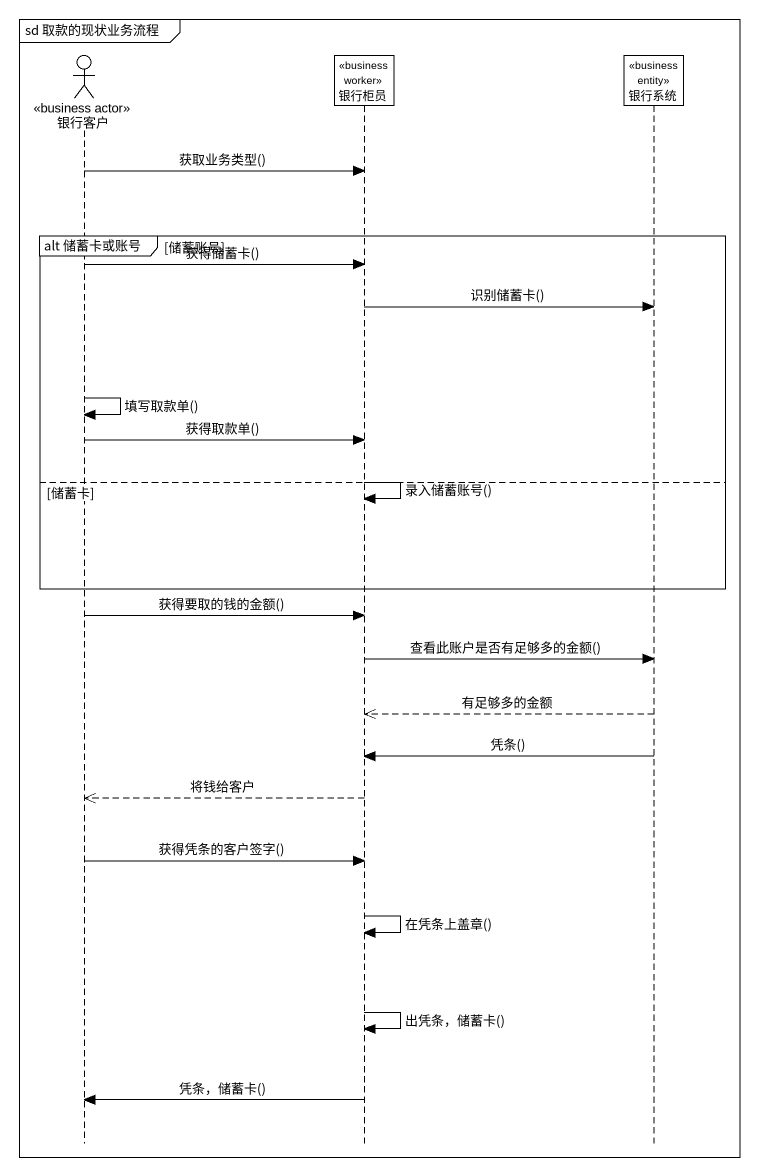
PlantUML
@startuml
mainframe sd 取款的现状业务流程
hide footbox
actor 银行客户 <<business actor>>
participant 银行柜员 <<business worker>>
participant 银行系统 <<business entity>>

银行客户 -> 银行柜员 : 获取业务类型()
group alt 储蓄卡或账号 [储蓄账号]
  银行客户 -> 银行柜员 : 获得储蓄卡()
  银行柜员 -> 银行系统 : 识别储蓄卡()
  银行客户 -> 银行客户 : 填写取款单()
  银行客户 -> 银行柜员 : 获得取款单()
else 储蓄卡
  银行柜员 -> 银行柜员 : 录入储蓄账号()
end
银行客户 -> 银行柜员 : 获得要取的钱的金额()
银行柜员 -> 银行系统 : 查看此账户是否有足够多的金额()
银行系统 -->> 银行柜员 : 有足够多的金额
银行系统 -> 银行柜员 : 凭条()
银行柜员 -->> 银行客户 : 将钱给客户
银行客户 -> 银行柜员 : 获得凭条的客户签字()
银行柜员 -> 银行柜员 : 在凭条上盖章()
银行柜员 -> 银行柜员 : 出凭条，储蓄卡()
银行柜员 -> 银行客户 : 凭条，储蓄卡()
@enduml
